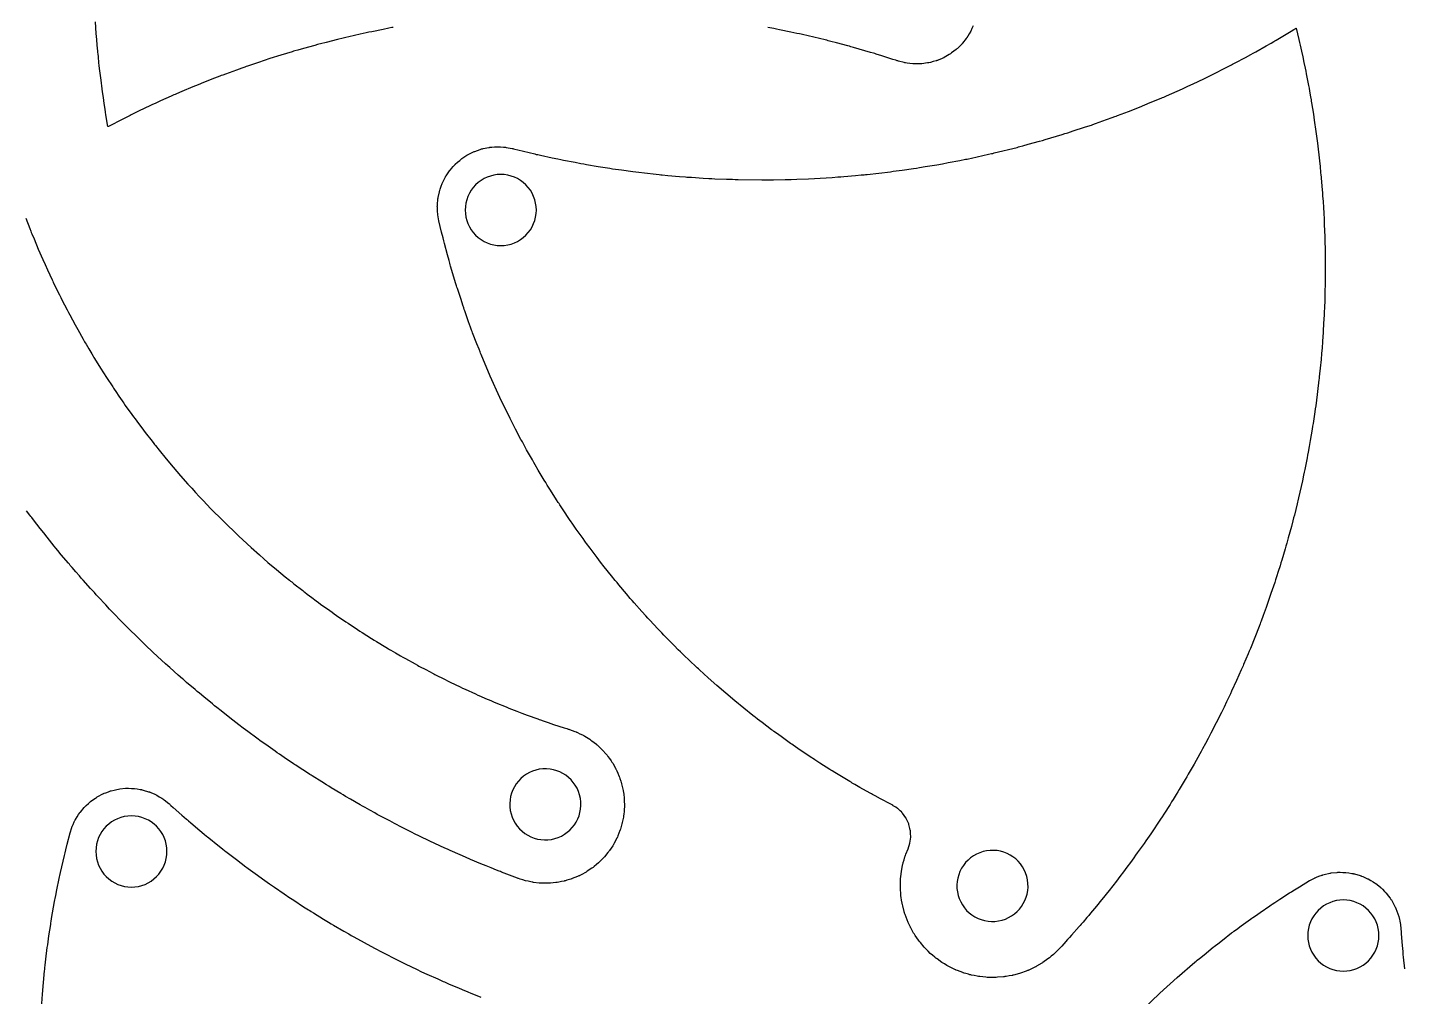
# Model space of a CAD drawing. Extents: x 0 to 264, y 0 to 116.
# Drawn here: x 47.9 to 100.5, y 35.8 to 72.8 of the extents above; entities that cross this region are included whole.
import ezdxf

# ---------------------------------------------------------------- set-up
doc = ezdxf.new("R2010")
doc.units = 0
doc.layers.add('Layer_1', color=7, linetype='CONTINUOUS')

msp = doc.modelspace()

# ---------------------------------------------------------------- linework, layer by layer
at = {"layer": 'Layer_1', "color": 7}
for points in [[(61.880877, 72.808493), (61.825815, 72.797899), (61.715805, 72.775733), (61.495861, 72.731396), (61.05586, 72.643709), (60.945852, 72.621541), (60.836401, 72.596485), (60.617616, 72.547336), (60.180048, 72.448361), (60.070715, 72.423305), (60.015634, 72.410766), (59.961554, 72.398247), (59.744122, 72.343321), (59.309237, 72.233251), (59.091805, 72.178325), (59.037725, 72.164843), (58.983629, 72.149417), (58.875625, 72.119544), (58.443659, 71.998595), (58.227691, 71.937889), (58.11969, 71.908018), (58.065594, 71.892592), (58.01246, 71.8762), (57.583697, 71.744372), (57.15499, 71.612444), (56.729701, 71.469925), (56.304392, 71.327385), (56.25128, 71.310051), (56.198127, 71.290773), (56.09275, 71.252216), (55.881978, 71.176083), (55.460338, 71.022952), (55.354982, 70.984395), (55.302816, 70.964171), (55.25065, 70.94393), (55.041808, 70.862021), (54.624145, 70.698467), (54.415495, 70.616538), (54.208799, 70.529814), (53.795363, 70.355979), (53.588666, 70.269233), (53.537465, 70.247087), (53.486262, 70.223936), (53.383976, 70.177674), (52.974999, 69.993631), (52.770504, 69.902073), (52.668294, 69.855811), (52.567261, 69.807624), (52.162939, 69.613526), (51.96076, 69.516498), (51.859728, 69.468292), (51.809489, 69.444198), (51.759273, 69.419162), (51.359836, 69.215243), (51.160087, 69.113284), (51.060215, 69.062188), (51.009979, 69.037149), (50.984881, 69.024613), (50.972311, 69.018238), (50.966074, 69.01506), (50.96455, 69.014309), (50.964259, 69.016042), (50.9637, 69.01951), (50.890277, 69.461166), (50.871916, 69.571599), (50.855505, 69.682225), (50.822665, 69.903594), (50.789823, 70.124961), (50.759879, 70.346714), (50.729936, 70.568544), (50.71447, 70.679499), (50.700954, 70.790489), (50.647823, 71.23496), (50.635273, 71.346162), (50.62369, 71.457464), (50.600503, 71.680084), (50.588898, 71.791401), (50.583087, 71.847292), (50.578066, 71.903184), (50.557777, 72.126091), (50.537485, 72.349002), (50.528042, 72.460494), (50.519722, 72.572084), (50.4869, 73.018478)], [(63.62225, 65.415976), (63.583617, 65.63638), (63.581204, 65.649881), (63.579987, 65.656756), (63.579581, 65.663747), (63.578057, 65.691693), (63.574947, 65.747584), (63.568809, 65.859268), (63.565718, 65.915179), (63.564194, 65.943105), (63.563904, 65.956606), (63.564968, 65.970108), (63.573307, 66.081696), (63.581667, 66.193283), (63.585855, 66.249194), (63.586704, 66.256109), (63.588155, 66.262964), (63.591011, 66.276466), (63.596726, 66.303449), (63.642116, 66.522504), (63.64787, 66.549487), (63.657, 66.575508), (63.675342, 66.62851), (63.712045, 66.734128), (63.749733, 66.839651), (63.799949, 66.93949), (63.850184, 67.039332), (63.875302, 67.089446), (63.881635, 67.101963), (63.884881, 67.108166), (63.888837, 67.113943), (63.904303, 67.137074), (64.030626, 67.322003), (64.046092, 67.345134), (64.050029, 67.350911), (64.054451, 67.356324), (64.063756, 67.366936), (64.101424, 67.408363), (64.175812, 67.492217), (64.21348, 67.533644), (64.231822, 67.55485), (64.241107, 67.565462), (64.250782, 67.575091), (64.334805, 67.649316), (64.418865, 67.723484), (64.461359, 67.760136), (64.507714, 67.791931), (64.693679, 67.917119), (64.705261, 67.924937), (64.717811, 67.93162), (64.742929, 67.944159), (64.793145, 67.969195), (64.893523, 68.019329), (64.943739, 68.044385), (64.968876, 68.056904), (64.981407, 68.062932), (64.99494, 68.067496), (65.101013, 68.104109), (65.206948, 68.140741), (65.260099, 68.159054), (65.273614, 68.162946), (65.28713, 68.165757), (65.314178, 68.171325), (65.534024, 68.21566), (65.561072, 68.221245), (65.567983, 68.222478), (65.574974, 68.222938), (65.588487, 68.22392), (65.644516, 68.227812), (65.756378, 68.235633), (65.868242, 68.243394), (65.980183, 68.236747), (66.092124, 68.230064), (66.14817, 68.226714), (66.161686, 68.225885), (66.175201, 68.223652), (66.203215, 68.218471), (66.423639, 68.177043), (66.451655, 68.171766), (66.478703, 68.165198), (66.5328, 68.151717), (66.641845, 68.125699), (67.077965, 68.020638), (67.296092, 67.967637), (67.350172, 67.954155), (67.405233, 67.941616), (67.514857, 67.918485), (67.953506, 67.824057), (68.172773, 67.776832), (68.282397, 67.753701), (68.337481, 67.74309), (68.392523, 67.732498), (68.833278, 67.648661), (69.053702, 67.607217), (69.163923, 67.58603), (69.218968, 67.575419), (69.274049, 67.565789), (69.716831, 67.493507), (70.159612, 67.421207), (70.214676, 67.412599), (70.270683, 67.404914), (70.381774, 67.389488), (70.603937, 67.358652), (71.048361, 67.296984), (71.159472, 67.281558), (71.270927, 67.269038), (71.493882, 67.243983), (71.939635, 67.193868), (72.051133, 67.181332), (72.107143, 67.175016), (72.16317, 67.169854), (72.386588, 67.150576), (72.833521, 67.111073), (73.056956, 67.091794), (73.112966, 67.087538), (73.169012, 67.084033), (73.280953, 67.077003), (73.728775, 67.049077), (73.952676, 67.034613), (74.064616, 67.027719), (74.176673, 67.023519), (74.62507, 67.00715), (74.849262, 66.998734), (74.961318, 66.994515), (75.017325, 66.992435), (75.073355, 66.991261), (75.970635, 66.980667), (76.026645, 66.980206), (76.082652, 66.980957), (76.194807, 66.982419), (76.419112, 66.985329), (76.867783, 66.991182), (76.979935, 66.992647), (77.092088, 66.99646), (77.316276, 67.005051), (77.764657, 67.022404), (77.988866, 67.031184), (78.212767, 67.045631), (78.660473, 67.074539), (78.884391, 67.089003), (78.9404, 67.092565), (78.996427, 67.096936), (79.108196, 67.106605), (79.55503, 67.146105), (79.778448, 67.166349), (79.890197, 67.175978), (79.946243, 67.180965), (80.002273, 67.18736), (80.44795, 67.238454), (80.893646, 67.289511), (80.949673, 67.296504), (81.004718, 67.304302), (81.115809, 67.319748), (81.337952, 67.350584), (81.7822, 67.413214), (81.893291, 67.428641), (82.003976, 67.446957), (82.225289, 67.48357), (82.66778, 67.557777), (82.888977, 67.595352), (83.109229, 67.637762), (83.549693, 67.722561), (83.769925, 67.764971), (83.82497, 67.775562), (83.880031, 67.787136), (83.989579, 67.81123), (84.427726, 67.907586), (84.646801, 67.955773), (84.756329, 67.979866), (84.81139, 67.992405), (84.865506, 68.005887), (85.736667, 68.220514), (85.790763, 68.234978), (85.844863, 68.249422), (85.953055, 68.279292), (86.169407, 68.33809), (86.602149, 68.456421), (86.710345, 68.486311), (86.817748, 68.518089), (87.032575, 68.582667), (87.462148, 68.711897), (87.569534, 68.744657), (87.62365, 68.761048), (87.676764, 68.777437), (87.889853, 68.847792), (88.316029, 68.987828), (88.529118, 69.058164), (88.582232, 69.075515), (88.635363, 69.094793), (88.740951, 69.132368), (89.16344, 69.283095), (89.374675, 69.358262), (89.480286, 69.395857), (89.532432, 69.415118), (89.584598, 69.435359), (90.00313, 69.596675), (90.421584, 69.758185), (90.835869, 69.929923), (91.250172, 70.101658), (91.30234, 70.122861), (91.353521, 70.14501), (91.456002, 70.190309), (91.660983, 70.280905), (92.070846, 70.462964), (92.173326, 70.508264), (92.224507, 70.531392), (92.274743, 70.555468), (92.477311, 70.651822), (92.8825, 70.844088), (93.084972, 70.94056), (93.285104, 71.041652), (93.685391, 71.243935), (93.885546, 71.345027), (93.935762, 71.370083), (93.985032, 71.396104), (94.083844, 71.449105), (94.479014, 71.661229), (94.676541, 71.767232), (94.775277, 71.820233), (94.872737, 71.876124), (95.262483, 72.097878), (95.457422, 72.208698), (95.554885, 72.264586), (95.60319, 72.292532), (95.651475, 72.32146), (96.035642, 72.552631), (96.227762, 72.668285), (96.32339, 72.726101), (96.371695, 72.755029), (96.395828, 72.769493), (96.407413, 72.776715), (96.413416, 72.780316), (96.414903, 72.781143), (96.415307, 72.77945), (96.41612, 72.77606), (96.519969, 72.340546), (96.546035, 72.231654), (96.570168, 72.122473), (96.618493, 71.903994), (96.666778, 71.685514), (96.712168, 71.4664), (96.757558, 71.247246), (96.780765, 71.137662), (96.802002, 71.027787), (96.886045, 70.588149), (96.906337, 70.478007), (96.925644, 70.367745), (96.964277, 70.147341), (96.983604, 70.037099), (96.993275, 69.98219), (97.002157, 69.927244), (97.037892, 69.706281), (97.073649, 69.485298), (97.091026, 69.374749), (97.107454, 69.264028), (97.171205, 68.821001), (97.229165, 68.37713), (97.243646, 68.266118), (97.256194, 68.154914), (97.281331, 67.932565), (97.306432, 67.710253), (97.328634, 67.487538), (97.350857, 67.264822), (97.361494, 67.153426), (97.366977, 67.097535), (97.371648, 67.041643), (97.409316, 66.595538), (97.418178, 66.483947), (97.425784, 66.372243), (97.44125, 66.148949), (97.456715, 65.925655), (97.468298, 65.702189), (97.479883, 65.478702), (97.48581, 65.36692), (97.490384, 65.25512), (97.506815, 64.807781), (97.508901, 64.75189), (97.510157, 64.695979), (97.512626, 64.584103), (97.517568, 64.360326), (97.522165, 64.136552), (97.52365, 63.912775), (97.525157, 63.689021), (97.525891, 63.577123), (97.525061, 63.465244), (97.521121, 63.017598), (97.519075, 62.905719), (97.516352, 62.793824), (97.510927, 62.570067), (97.505001, 62.346293), (97.49608, 62.122612), (97.487181, 61.898934), (97.482702, 61.787151), (97.476581, 61.675448), (97.451483, 61.228475), (97.444204, 61.116808), (97.436268, 61.005201), (97.420803, 60.781907), (97.404411, 60.558728), (97.385087, 60.335705), (97.365761, 60.112698), (97.356106, 60.001226), (97.344524, 59.889887), (97.299114, 59.444571), (97.293283, 59.38868), (97.286699, 59.332789), (97.273166, 59.221661), (97.2471, 58.999447), (97.220052, 58.777212), (97.190108, 58.555362), (97.160162, 58.333513), (97.145664, 58.2226), (97.129253, 58.111856), (97.062586, 57.669139), (97.054303, 57.614213), (97.045153, 57.559284), (97.026812, 57.448947), (96.990089, 57.228159), (96.953406, 57.007388), (96.912825, 56.787175), (96.872261, 56.566963), (96.85197, 56.456913), (96.830713, 56.347038), (96.743774, 55.907982), (96.721552, 55.798319), (96.698384, 55.688924), (96.651064, 55.470081), (96.603724, 55.251234), (96.553486, 55.033122), (96.50327, 54.815049), (96.478152, 54.70604), (96.465582, 54.651131), (96.452069, 54.597148), (96.34428, 54.162616), (96.317229, 54.054107), (96.288231, 53.945889), (96.231256, 53.729529), (96.174264, 53.513169), (96.114373, 53.297619), (96.053518, 53.082122), (96.023574, 52.974367), (95.992665, 52.866823), (95.864485, 52.437877), (95.832611, 52.330621), (95.798804, 52.223848), (95.731175, 52.010395), (95.66358, 51.796922), (95.62881, 51.690516), (95.593052, 51.584338), (95.451072, 51.159726), (95.302795, 50.737251), (95.266073, 50.631612), (95.227442, 50.526476), (95.150155, 50.316393), (95.072891, 50.106292), (95.053585, 50.054273), (95.033293, 50.002214), (94.992729, 49.897753), (94.831016, 49.480188), (94.663144, 49.06511), (94.621615, 48.961339), (94.578136, 48.858108), (94.491198, 48.65188), (94.404259, 48.445649), (94.382057, 48.394572), (94.359834, 48.343496), (94.314445, 48.241055), (94.13352, 47.831389), (93.946322, 47.424611), (93.899967, 47.32294), (93.851643, 47.22175), (93.754877, 47.019854), (93.658188, 46.817957), (93.608917, 46.717249), (93.558701, 46.617024), (93.358837, 46.216217), (93.152891, 45.81851), (93.10171, 45.719055), (93.048576, 45.620251), (92.942526, 45.422998), (92.836472, 45.225705), (92.810389, 45.176592), (92.783321, 45.127424), (92.729225, 45.029606), (92.510827, 44.638637), (92.286636, 44.25085), (92.230629, 44.153898), (92.173614, 44.057522), (92.058586, 43.865371), (91.943535, 43.6732), (91.885578, 43.577809), (91.826673, 43.482398), (91.70863, 43.292076), (91.649708, 43.196646), (91.589798, 43.102217), (91.348038, 42.725117), (91.287185, 42.630652), (91.225364, 42.537185), (91.101627, 42.350524), (90.977889, 42.163859), (90.851547, 41.97893), (90.724894, 41.794176), (90.661143, 41.701652), (90.597392, 41.610094), (90.338642, 41.244472), (90.272924, 41.153876), (90.207262, 41.0633), (90.075106, 40.882395), (89.942701, 40.701818), (89.807844, 40.522957), (89.673004, 40.344096), (89.605372, 40.254482), (89.536815, 40.16583), (89.261693, 39.812225), (88.981379, 39.462688), (88.910871, 39.374998), (88.839379, 39.288274), (88.696622, 39.11567), (88.553869, 38.943068), (88.481411, 38.857287), (88.408973, 38.772488), (88.263592, 38.602003), (88.191134, 38.517204), (88.154431, 38.474794), (88.117731, 38.432384), (87.821951, 38.095789), (87.747579, 38.011933), (87.672246, 37.929041), (87.521847, 37.763004), (87.44651, 37.680132), (87.408842, 37.638685), (87.389518, 37.618444), (87.370192, 37.598201), (87.211972, 37.4396), (87.192646, 37.419359), (87.171409, 37.401043), (87.128895, 37.36441), (87.043906, 37.29215), (87.001395, 37.255518), (86.980155, 37.237221), (86.969518, 37.228151), (86.957916, 37.21987), (86.866168, 37.155292), (86.774404, 37.090734), (86.728994, 37.057957), (86.717412, 37.05004), (86.705807, 37.042914), (86.681674, 37.02847), (86.488374, 36.914763), (86.464242, 36.900316), (86.451671, 36.893305), (86.439124, 36.887297), (86.388888, 36.863223), (86.287661, 36.815017), (86.18632, 36.76685), (86.17377, 36.760822), (86.161222, 36.755601), (86.135139, 36.745951), (86.082971, 36.726693), (85.872605, 36.648616), (85.656042, 36.589835), (85.601943, 36.575371), (85.574894, 36.568092), (85.561362, 36.564511), (85.547846, 36.562103), (85.437334, 36.542842), (85.326841, 36.523563), (85.271779, 36.513954), (85.243766, 36.509235), (85.21575, 36.506963), (84.992139, 36.488647), (84.936132, 36.48412), (84.922597, 36.483061), (84.908099, 36.483217), (84.880083, 36.483485), (84.767931, 36.484679), (84.655798, 36.485855), (84.599769, 36.486606), (84.543759, 36.492268), (84.320515, 36.514436), (84.292522, 36.517247), (84.278986, 36.519192), (84.265474, 36.52185), (84.210409, 36.532442), (84.100283, 36.553648), (83.990177, 36.574851), (83.976664, 36.57751), (83.963109, 36.581362), (83.936081, 36.589084), (83.881982, 36.604493), (83.774193, 36.635346), (83.720096, 36.650752), (83.693048, 36.658477), (83.679532, 36.662329), (83.665997, 36.66724), (83.456597, 36.747224), (83.404431, 36.767465), (83.39186, 36.772763), (83.379313, 36.778887), (83.354195, 36.791406), (83.253258, 36.840555), (83.152321, 36.889704), (83.127204, 36.902224), (83.103051, 36.916668), (83.054746, 36.945595), (82.958155, 37.002449), (82.90985, 37.031377), (82.885715, 37.045801), (82.874132, 37.053469), (82.862527, 37.061558), (82.679481, 37.190962), (82.656293, 37.207351), (82.644728, 37.21542), (82.634091, 37.224377), (82.591577, 37.260045), (82.505623, 37.332325), (82.41965, 37.404624), (82.340436, 37.483627), (82.261239, 37.562649), (82.22162, 37.602169), (82.202314, 37.622393), (82.183955, 37.643616), (82.039559, 37.814947), (82.003821, 37.858319), (81.971927, 37.904581), (81.907211, 37.99612), (81.842494, 38.087698), (81.826063, 38.110809), (81.811585, 38.134903), (81.783569, 38.183072), (81.671919, 38.377264), (81.664951, 38.389803), (81.659022, 38.402322), (81.647419, 38.427378), (81.624212, 38.478471), (81.577877, 38.580241), (81.531522, 38.681987), (81.493834, 38.78751), (81.456166, 38.893033), (81.437805, 38.946054), (81.42848, 38.972072), (81.423846, 38.985574), (81.420431, 38.999056), (81.365367, 39.21609), (81.351834, 39.270054), (81.344999, 39.297037), (81.340655, 39.324983), (81.323259, 39.435512), (81.305883, 39.546062), (81.297137, 39.600988), (81.29513, 39.614469), (81.294221, 39.627971), (81.292387, 39.655917), (81.277889, 39.879211), (81.274759, 39.935102), (81.276131, 39.990993), (81.278874, 40.102869), (81.281654, 40.214767), (81.282348, 40.242713), (81.285455, 40.270639), (81.291808, 40.32657), (81.316906, 40.548978), (81.361351, 40.768304), (81.372936, 40.82325), (81.378786, 40.850233), (81.386683, 40.877197), (81.418557, 40.984568), (81.450431, 41.091939), (81.458311, 41.11892), (81.462383, 41.132382), (81.467421, 41.145883), (81.487713, 41.197942), (81.567875, 41.406868), (81.638383, 41.619356), (81.669314, 41.841014), (81.671281, 41.854515), (81.670819, 41.867977), (81.669447, 41.895943), (81.666707, 41.951834), (81.661223, 42.063614), (81.659851, 42.091559), (81.65912, 42.105061), (81.655739, 42.118543), (81.642227, 42.172526), (81.615159, 42.281131), (81.601663, 42.335094), (81.598265, 42.348596), (81.595889, 42.355124), (81.592877, 42.361443), (81.581312, 42.386518), (81.533972, 42.487802), (81.509819, 42.538859), (81.498237, 42.563937), (81.492251, 42.576474), (81.48918, 42.582733), (81.485029, 42.588375), (81.418382, 42.678974), (81.351735, 42.76955), (81.343415, 42.781124), (81.338993, 42.786517), (81.333859, 42.791273), (81.313587, 42.810551), (81.272039, 42.848129), (81.189926, 42.924279), (81.169654, 42.94354), (81.164517, 42.948276), (81.158766, 42.952264), (81.147161, 42.959757), (81.099821, 42.989647), (81.00518, 43.049388), (80.981028, 43.064797), (80.969423, 43.072287), (80.956875, 43.078874), (80.907605, 43.104895), (80.511969, 43.316037), (80.314134, 43.421656), (80.215226, 43.474677), (80.165953, 43.501637), (80.117668, 43.529603), (79.727826, 43.751144), (79.532886, 43.861982), (79.435427, 43.916911), (79.387119, 43.944856), (79.338833, 43.973764), (78.954957, 44.205534), (78.763029, 44.321493), (78.667404, 44.379289), (78.620061, 44.409163), (78.572741, 44.439053), (78.195238, 44.681027), (78.006493, 44.801976), (77.911853, 44.862702), (77.864513, 44.893518), (77.818138, 44.925333), (77.447332, 45.177323), (77.261949, 45.303299), (77.169239, 45.365933), (77.122864, 45.397728), (77.077454, 45.430508), (76.71358, 45.692339), (76.531614, 45.823305), (76.440812, 45.888845), (76.395422, 45.921606), (76.350978, 45.955328), (75.994345, 46.226905), (75.816045, 46.362685), (75.727176, 46.43015), (75.682752, 46.463873), (75.638307, 46.498578), (75.289204, 46.779688), (74.940408, 47.061185), (74.599046, 47.351753), (74.257702, 47.6423), (73.924352, 47.941919), (73.591098, 48.241633), (73.54955, 48.279208), (73.509005, 48.317746), (73.427858, 48.394843), (73.265394, 48.549224), (72.940441, 48.857896), (72.899857, 48.896454), (72.860261, 48.935973), (72.781064, 49.014995), (72.622921, 49.173711), (72.306677, 49.491243), (72.267078, 49.530782), (72.228428, 49.571247), (72.151161, 49.653156), (71.997499, 49.816207), (71.690021, 50.14223), (71.612754, 50.22416), (71.538366, 50.307996), (71.38922, 50.475188), (71.090951, 50.80959), (71.016563, 50.893444), (70.97986, 50.935853), (70.944122, 50.978243), (70.799613, 51.149479), (70.510705, 51.49191), (70.438267, 51.577675), (70.402509, 51.620064), (70.367739, 51.663456), (70.228073, 51.838544), (69.948724, 52.188833), (69.809329, 52.364248), (69.674588, 52.543109), (69.405009, 52.90093), (69.270132, 53.079794), (69.23731, 53.125091), (69.204451, 53.17039), (69.139751, 53.261929), (68.880095, 53.626972), (68.750276, 53.809513), (68.718402, 53.854813), (68.687493, 53.901055), (68.624707, 53.994538), (68.375301, 54.366631), (68.250599, 54.552619), (68.21969, 54.598881), (68.188778, 54.646105), (68.12891, 54.740534), (67.889814, 55.119366), (67.770248, 55.308763), (67.710358, 55.403174), (67.653346, 55.499548), (67.424811, 55.884756), (67.310553, 56.077389), (67.253541, 56.173762), (67.239061, 56.197836), (67.225545, 56.221929), (67.198497, 56.271098), (66.980658, 56.66245), (66.871712, 56.858089), (66.817613, 56.955907), (66.790584, 57.005056), (66.764481, 57.055151), (66.557494, 57.452319), (66.453952, 57.650826), (66.401803, 57.750089), (66.375701, 57.800201), (66.350583, 57.850315), (65.958618, 58.655687), (65.588566, 59.471264), (65.240541, 60.296473), (65.229904, 60.322491), (65.219284, 60.348512), (65.198992, 60.400571), (65.158431, 60.504821), (65.077284, 60.713479), (64.914721, 61.130657), (64.894429, 61.182696), (64.875122, 61.235717), (64.837454, 61.341045), (64.762101, 61.551803), (64.610832, 61.973217), (64.592491, 62.026238), (64.575078, 62.07922), (64.540325, 62.185533), (64.470763, 62.398216), (64.330905, 62.823598), (64.313508, 62.876599), (64.297097, 62.930583), (64.265223, 63.037822), (64.201472, 63.252237), (64.073004, 63.681105), (64.056573, 63.735069), (64.042095, 63.789035), (64.013114, 63.897061), (63.954192, 64.113134), (63.83721, 64.545255), (63.822713, 64.599222), (63.809197, 64.653185), (63.783134, 64.761982), (63.73, 64.979499), (63.624237, 65.414511)], [(84.056285, 72.868485), (84.011841, 72.765756), (83.967416, 72.663104), (83.909456, 72.566747), (83.851496, 72.470374), (83.822517, 72.422188), (83.815335, 72.410631), (83.811649, 72.404681), (83.807303, 72.399172), (83.789929, 72.377024), (83.650921, 72.20132), (83.633544, 72.179172), (83.629198, 72.173682), (83.624412, 72.16858), (83.614757, 72.15895), (83.575141, 72.119448), (83.494979, 72.041371), (83.45536, 72.001868), (83.435088, 71.98259), (83.425417, 71.972941), (83.414797, 71.964005), (83.325928, 71.89654), (83.237078, 71.829092), (83.192634, 71.795369), (83.144329, 71.767424), (82.950084, 71.655528), (82.937517, 71.648535), (82.924966, 71.642721), (82.898883, 71.632106), (82.846734, 71.610903), (82.743173, 71.567551), (82.691026, 71.546345), (82.664943, 71.535753), (82.652373, 71.530611), (82.63886, 71.52699), (82.530569, 71.498082), (82.422294, 71.469154), (82.368198, 71.45471), (82.361422, 71.452878), (82.354547, 71.451744), (82.341014, 71.449912), (82.313001, 71.446235), (82.090548, 71.417347), (82.062515, 71.413666), (82.055583, 71.412935), (82.048576, 71.412935), (82.034055, 71.412935), (81.978048, 71.412935), (81.865893, 71.412935), (81.753761, 71.412955), (81.642593, 71.427439), (81.531288, 71.441863), (81.475281, 71.449105), (81.461765, 71.450894), (81.448233, 71.454092), (81.421182, 71.461198), (81.204136, 71.518052), (81.177107, 71.525198), (81.150039, 71.533653), (81.096925, 71.550987), (80.989986, 71.58473), (80.562264, 71.719951), (80.348404, 71.787396), (80.29529, 71.80475), (80.241194, 71.821139), (80.133481, 71.851974), (79.702573, 71.976561), (79.48707, 72.039212), (79.379377, 72.070048), (79.325281, 72.084511), (79.271182, 72.098956), (78.837282, 72.212971), (78.620352, 72.269827), (78.511868, 72.298735), (78.457769, 72.313179), (78.403673, 72.326698), (77.967089, 72.429892), (77.530466, 72.533101), (77.475405, 72.54564), (77.42036, 72.557197), (77.310621, 72.580325), (77.091063, 72.626587), (76.652049, 72.719111), (76.542211, 72.742222), (76.431894, 72.762483), (76.211275, 72.802945)], [(47.821585, 65.516007), (47.977292, 65.117608), (48.015926, 65.018073), (48.035233, 64.967942), (48.055524, 64.918793), (48.137617, 64.721249), (48.301743, 64.32622), (48.473574, 63.934481), (48.559545, 63.738537), (48.649382, 63.544459), (48.829146, 63.156284), (48.852314, 63.108118), (48.875521, 63.059891), (48.922841, 62.963558), (49.016536, 62.771367), (49.110251, 62.579216), (49.133421, 62.531047), (49.157574, 62.483805), (49.206825, 62.388411), (49.402421, 62.007942), (49.451692, 61.912531), (49.502893, 61.818083), (49.604603, 61.62986), (49.70631, 61.441677), (49.757511, 61.347229), (49.809677, 61.253723), (50.020739, 60.881554), (50.073854, 60.78807), (50.100902, 60.741828), (50.12795, 60.695566), (50.237283, 60.511696), (50.346638, 60.327828), (50.40168, 60.236267), (50.428748, 60.190008), (50.456744, 60.144708), (50.682979, 59.781494), (50.796176, 59.599937), (50.913078, 59.42069), (51.146826, 59.06229), (51.17675, 59.017956), (51.206713, 58.973621), (51.266604, 58.88497), (51.387135, 58.708205), (51.507686, 58.531481), (51.537653, 58.487146), (51.568562, 58.443774), (51.630382, 58.357048), (51.878724, 58.008568), (51.940525, 57.921844), (52.004276, 57.836063), (52.132066, 57.66444), (52.259879, 57.492801), (52.32363, 57.40704), (52.389312, 57.32224), (52.651843, 56.984257), (52.717545, 56.899457), (52.750387, 56.857048), (52.784192, 56.815601), (52.918933, 56.649355), (53.188726, 56.317092), (53.464988, 55.990199), (53.603107, 55.826745), (53.744433, 55.666008), (54.027471, 55.344816), (54.063186, 55.304334), (54.098944, 55.264832), (54.171382, 55.185793), (54.316181, 55.028135), (54.460964, 54.870457), (54.496719, 54.830958), (54.533402, 54.7924), (54.607793, 54.715323), (54.903765, 54.406055), (54.978133, 54.32896), (55.05347, 54.252845), (55.204639, 54.101235), (55.355812, 53.949645), (55.431148, 53.873533), (55.507467, 53.799305), (55.815969, 53.502402), (55.893273, 53.428197), (55.931906, 53.391585), (55.971505, 53.354952), (56.128779, 53.209718), (56.443671, 52.919554), (56.764047, 52.635441), (56.924313, 52.493401), (57.087358, 52.354618), (57.413469, 52.077185), (57.744888, 51.805995), (57.910733, 51.670582), (57.952282, 51.636857), (57.994776, 51.604096), (58.078819, 51.537594), (58.415913, 51.273549), (58.458408, 51.240769), (58.500922, 51.208009), (58.586895, 51.143431), (58.758049, 51.014895), (58.929222, 50.886318), (59.015195, 50.822725), (59.102134, 50.760074), (59.449674, 50.509797), (59.536592, 50.447166), (59.624496, 50.38646), (59.800786, 50.264856), (59.977057, 50.143232), (60.06496, 50.082507), (60.153829, 50.023728), (60.51114, 49.787607), (60.600009, 49.728809), (60.689843, 49.67101), (60.870863, 49.556532), (61.051863, 49.442034), (61.142682, 49.385181), (61.23443, 49.32927), (61.60091, 49.107519), (61.692674, 49.051648), (61.739049, 49.024645), (61.785404, 48.997661), (61.97077, 48.890406), (62.156134, 48.78315), (62.248883, 48.729186), (62.295238, 48.702203), (62.342559, 48.676185), (62.717553, 48.469067), (62.811231, 48.417029), (62.858571, 48.391027), (62.905911, 48.365952), (63.095406, 48.26613), (63.284941, 48.166271), (63.379584, 48.116177), (63.426924, 48.091121), (63.475229, 48.067008), (63.858024, 47.874665), (63.95365, 47.826479), (64.001955, 47.802382), (64.05026, 47.779254), (64.24352, 47.686731), (64.436839, 47.594227), (64.533413, 47.547968), (64.630681, 47.50365), (65.020735, 47.32631), (65.118194, 47.281993), (65.216428, 47.239586), (65.413105, 47.154767), (65.609764, 47.069968), (65.708112, 47.027558), (65.807215, 46.987093), (66.203717, 46.824813), (66.303011, 46.784331), (66.402904, 46.745773), (66.602652, 46.668696), (66.802401, 46.591581), (66.902581, 46.554006), (67.003227, 46.517394), (67.405639, 46.370215), (67.455875, 46.351918), (67.506091, 46.334584), (67.607318, 46.299879), (67.809883, 46.230486), (68.012451, 46.161113), (68.216156, 46.094613), (68.419977, 46.029093), (68.521879, 45.996313), (68.57308, 45.979921), (68.598178, 45.97168), (68.623296, 45.962858), (68.824416, 45.88865), (68.874651, 45.870354), (68.887182, 45.865655), (68.898784, 45.859821), (68.922937, 45.848264), (69.01955, 45.802003), (69.116121, 45.755744), (69.140273, 45.744187), (69.151878, 45.738333), (69.163461, 45.731763), (69.20887, 45.70382), (69.391318, 45.591651), (69.414506, 45.577207), (69.435763, 45.560799), (69.478257, 45.528038), (69.563265, 45.46348), (69.648273, 45.398905), (69.65889, 45.390585), (69.668565, 45.381435), (69.687872, 45.363119), (69.726505, 45.326509), (69.882329, 45.179711), (70.02294, 45.018396), (70.05771, 44.977931), (70.075126, 44.95769), (70.090572, 44.936486), (70.152393, 44.848777), (70.214211, 44.761091), (70.245103, 44.717716), (70.252457, 44.706162), (70.259081, 44.694605), (70.272614, 44.671477), (70.378571, 44.485563), (70.392084, 44.462452), (70.398417, 44.450878), (70.403861, 44.438339), (70.426083, 44.38919), (70.469543, 44.291583), (70.513002, 44.193957), (70.518254, 44.18142), (70.522482, 44.168901), (70.530901, 44.143845), (70.547332, 44.092769), (70.581136, 43.99129), (70.597547, 43.940214), (70.605966, 43.915138), (70.610194, 43.902639), (70.613456, 43.890102), (70.659831, 43.681464), (70.671416, 43.629425), (70.677148, 43.603407), (70.680334, 43.576424), (70.692885, 43.470322), (70.705452, 43.364108), (70.711805, 43.311106), (70.712982, 43.297605), (70.713233, 43.284123), (70.713716, 43.25714), (70.717577, 43.043399), (70.718059, 43.016416), (70.71831, 43.002917), (70.717828, 42.989415), (70.713388, 42.936431), (70.704563, 42.829929), (70.695685, 42.723444), (70.693483, 42.69646), (70.688773, 42.670439), (70.679079, 42.617438), (70.640465, 42.407163), (70.637417, 42.394626), (70.633689, 42.382087), (70.626255, 42.356069), (70.611777, 42.305012), (70.58183, 42.202264), (70.567333, 42.151187), (70.559879, 42.125166), (70.555711, 42.11265), (70.550746, 42.10013), (70.511151, 42.000867), (70.471532, 41.901584), (70.45126, 41.851493), (70.445952, 41.838953), (70.439771, 41.827396), (70.427204, 41.803303), (70.328508, 41.61354), (70.315938, 41.589446), (70.30976, 41.577892), (70.302617, 41.566335), (70.273658, 41.522001), (70.214713, 41.432367), (70.155791, 41.342733), (70.14131, 41.320585), (70.124899, 41.299381), (70.091074, 41.257954), (69.956429, 41.091609), (69.947587, 41.081963), (69.938163, 41.072486), (69.918837, 41.053207), (69.881171, 41.015612), (69.805835, 40.93948), (69.768167, 40.901905), (69.748843, 40.882646), (69.73942, 40.873133), (69.729748, 40.864291), (69.64669, 40.795883), (69.563612, 40.727452), (69.522063, 40.69373), (69.501791, 40.676379), (69.479569, 40.661915), (69.301484, 40.543082), (69.25704, 40.513232), (69.2097, 40.487211), (69.11504, 40.437079), (69.02036, 40.386965), (68.997192, 40.374449), (68.984642, 40.368728), (68.972074, 40.363606), (68.922821, 40.343382), (68.724791, 40.261453), (68.712224, 40.25685), (68.699693, 40.252977), (68.67361, 40.245236), (68.62239, 40.22983), (68.519833, 40.198974), (68.468629, 40.183548), (68.442546, 40.175826), (68.429999, 40.171954), (68.416464, 40.169335), (68.311279, 40.149094), (68.206078, 40.12885), (68.153929, 40.118259), (68.127846, 40.11352), (68.100798, 40.111056), (67.887421, 40.090796), (67.834307, 40.085845), (67.820774, 40.085326), (67.807259, 40.085459), (67.780191, 40.08567), (67.673076, 40.08654), (67.565945, 40.087406), (67.538913, 40.087635), (67.525398, 40.087734), (67.511865, 40.088888), (67.458734, 40.094704), (67.245761, 40.117816), (67.218712, 40.120897), (67.192627, 40.126463), (67.140461, 40.13802), (67.035663, 40.160166), (66.930865, 40.182334), (66.828656, 40.214152), (66.726542, 40.246913), (66.675361, 40.263281), (66.650243, 40.271409), (66.625126, 40.280655), (66.424971, 40.356787), (66.024704, 40.50963), (65.974488, 40.528909), (65.925217, 40.54915), (65.825824, 40.58865), (65.627024, 40.668634), (65.428241, 40.748619), (65.328831, 40.788139), (65.230039, 40.829586), (64.835351, 40.996198), (64.637996, 41.079093), (64.442092, 41.165817), (64.050415, 41.339383), (63.952549, 41.382755), (63.85538, 41.428055), (63.661036, 41.518651), (63.272642, 41.699516), (62.887318, 41.886773), (62.694637, 41.98024), (62.598991, 42.027464), (62.503366, 42.07565), (62.12144, 42.269653), (62.025812, 42.31782), (61.978472, 42.341933), (61.931152, 42.366988), (61.741925, 42.467409), (61.363456, 42.668244), (61.316136, 42.693282), (61.268796, 42.719301), (61.175098, 42.771359), (60.987709, 42.875149), (60.800316, 42.97892), (60.706621, 43.030959), (60.613891, 43.08398), (60.242969, 43.2982), (60.05751, 43.40538), (59.965742, 43.460309), (59.873978, 43.515235), (59.507016, 43.736102), (59.415251, 43.791031), (59.324452, 43.846942), (59.142966, 43.960669), (58.780039, 44.188084), (58.73465, 44.217012), (58.690225, 44.2459), (58.600371, 44.304698), (58.42101, 44.421682), (58.241633, 44.538683), (58.151796, 44.597461), (58.107371, 44.626389), (58.062947, 44.656259), (57.708515, 44.896792), (57.531395, 45.017066), (57.443472, 45.077772), (57.355568, 45.139461), (57.005711, 45.386461), (56.831061, 45.510396), (56.658459, 45.637007), (56.313138, 45.890366), (56.227164, 45.953979), (56.142156, 46.018538), (55.971852, 46.148346), (55.63128, 46.407982), (55.295518, 46.673762), (55.127646, 46.806652), (55.043603, 46.873154), (54.960506, 46.94062), (54.629781, 47.212659), (54.464418, 47.348631), (54.382309, 47.418024), (54.301181, 47.487414), (53.975533, 47.765541), (53.894409, 47.834931), (53.853845, 47.869619), (53.813261, 47.905267), (53.653111, 48.047326), (53.332716, 48.331422), (53.252553, 48.40274), (53.173339, 48.47502), (53.015893, 48.620062), (52.700902, 48.910051), (52.391299, 49.205797), (52.236556, 49.35373), (52.159309, 49.427937), (52.120656, 49.465512), (52.082991, 49.503087), (51.779083, 49.80465), (51.627157, 49.955377), (51.589472, 49.992932), (51.551803, 50.031509), (51.477435, 50.108604), (51.179242, 50.415735), (51.030386, 50.56954), (50.884252, 50.725849), (50.591853, 51.038565), (50.518466, 51.116622), (50.446974, 51.195645), (50.303738, 51.354764), (50.017322, 51.672874), (49.946814, 51.752839), (49.876287, 51.833805), (49.736138, 51.995508), (49.595972, 52.157229), (49.525462, 52.238176), (49.490692, 52.278678), (49.455919, 52.319143), (49.181687, 52.647765), (49.044533, 52.812067), (48.975936, 52.893979), (48.909309, 52.977816), (48.64133, 53.311541), (48.507359, 53.478368), (48.376075, 53.647408), (48.11443, 53.986046), (48.048728, 54.070846), (48.015886, 54.113255), (47.984012, 54.155665), (47.856414, 54.327496)], [(49.515866, 42.010305), (49.585412, 42.223064), (49.589755, 42.236585), (49.591936, 42.243228), (49.594852, 42.249584), (49.606454, 42.27464), (49.629624, 42.325716), (49.676945, 42.427291), (49.700132, 42.478367), (49.711734, 42.503423), (49.718047, 42.515959), (49.725521, 42.527497), (49.785428, 42.621945), (49.845318, 42.716394), (49.875242, 42.763618), (49.879239, 42.769339), (49.883737, 42.774729), (49.892715, 42.785304), (49.911076, 42.806507), (50.054603, 42.978533), (50.072965, 42.999739), (50.093256, 43.019018), (50.134785, 43.056593), (50.216895, 43.132725), (50.299973, 43.207895), (50.391718, 43.27247), (50.483502, 43.337048), (50.528911, 43.368827), (50.540477, 43.376895), (50.546268, 43.380824), (50.552485, 43.384098), (50.577603, 43.397579), (50.776192, 43.501657), (50.801312, 43.515159), (50.81388, 43.521111), (50.827376, 43.526002), (50.879542, 43.54528), (50.98463, 43.584783), (51.036796, 43.604062), (51.062879, 43.613708), (51.076414, 43.618582), (51.089927, 43.622395), (51.199088, 43.648435), (51.308229, 43.674453), (51.363293, 43.686973), (51.41932, 43.692942), (51.642447, 43.716073), (51.655963, 43.717518), (51.669479, 43.717673), (51.697512, 43.716979), (51.753519, 43.715593), (51.865694, 43.712838), (51.921701, 43.71145), (51.949714, 43.710775), (51.963249, 43.71016), (51.976765, 43.707984), (52.087546, 43.69063), (52.198366, 43.673299), (52.253411, 43.664612), (52.266946, 43.661782), (52.280459, 43.657814), (52.307507, 43.649861), (52.522625, 43.586265), (52.549673, 43.578312), (52.563186, 43.573322), (52.575737, 43.567621), (52.626937, 43.54449), (52.729438, 43.499193), (52.831918, 43.453894), (52.927544, 43.395135), (53.023172, 43.336334), (53.071457, 43.307446), (53.083059, 43.300128), (53.094644, 43.291692), (53.116867, 43.274319), (53.29198, 43.134418), (53.314182, 43.117087), (53.335456, 43.098751), (53.376985, 43.061176), (53.461028, 42.986969), (53.796695, 42.689949), (53.964569, 42.541441), (54.006098, 42.503866), (54.048609, 42.467254), (54.134563, 42.394954), (54.477491, 42.106255), (54.648935, 41.961887), (54.734909, 41.889587), (54.778368, 41.853937), (54.821844, 41.819252), (55.1718, 41.539104), (55.346738, 41.398972), (55.434642, 41.328617), (55.478101, 41.293932), (55.522526, 41.259244), (55.879258, 40.987783), (56.235989, 40.716302), (56.280414, 40.682559), (56.325824, 40.649799), (56.416623, 40.584258), (56.598298, 40.453005), (56.96169, 40.190482), (57.052489, 40.124961), (57.145219, 40.061366), (57.330199, 39.934639), (57.700057, 39.681283), (57.792789, 39.617667), (57.839144, 39.585869), (57.886484, 39.555017), (58.074571, 39.433029), (58.450686, 39.189011), (58.638753, 39.06702), (58.686093, 39.03713), (58.733433, 39.008222), (58.829039, 38.949424), (59.211179, 38.714883), (59.402238, 38.597611), (59.497863, 38.538813), (59.59484, 38.482902), (59.982752, 38.258087), (60.176729, 38.145633), (60.273706, 38.089722), (60.322011, 38.061776), (60.371262, 38.034773), (61.15832, 37.604788), (61.207574, 37.577807), (61.257809, 37.551786), (61.35749, 37.50071), (61.556968, 37.398269), (61.955807, 37.193291), (62.055488, 37.142214), (62.15623, 37.093065), (62.358216, 36.995631), (62.762172, 36.800765), (62.964238, 36.703525), (63.168637, 36.611021), (63.577419, 36.426459), (63.781802, 36.333955), (63.833022, 36.310824), (63.884203, 36.288658), (63.987553, 36.245284), (64.40089, 36.071257), (64.607609, 35.98453), (64.710956, 35.941158), (64.76216, 35.918992), (64.814306, 35.898749), (65.231989, 35.735198)], [(48.402912, 34.951204), (48.459904, 35.844649), (48.541031, 36.736266), (48.546882, 36.792177), (48.553483, 36.848065), (48.566999, 36.959173), (48.593081, 37.181429), (48.646215, 37.625954), (48.653223, 37.681865), (48.661331, 37.736774), (48.677723, 37.847516), (48.710602, 38.068978), (48.775298, 38.511886), (48.783562, 38.566815), (48.793121, 38.621764), (48.812444, 38.732003), (48.851098, 38.952486), (48.927399, 39.393585), (48.936995, 39.448511), (48.947612, 39.50344), (48.969854, 39.613199), (49.014278, 39.832641), (49.103128, 40.271525), (49.113765, 40.326454), (49.126295, 40.38138), (49.151433, 40.490467), (49.201668, 40.708656), (49.301736, 41.145017), (49.314286, 41.199946), (49.327819, 41.25389), (49.355815, 41.362322), (49.411842, 41.579162), (49.523204, 42.012828)], [(90.553258, 35.261841), (91.19984, 35.882648), (91.862969, 36.485836), (92.542103, 37.071012), (92.584617, 37.106663), (92.628096, 37.142313), (92.715015, 37.212665), (92.888793, 37.354242), (93.23626, 37.637491), (93.279719, 37.672157), (93.324161, 37.706845), (93.413013, 37.775272), (93.590556, 37.912111), (93.945529, 38.185903), (93.989974, 38.219645), (94.035364, 38.252406), (94.126166, 38.318889), (94.307282, 38.451028), (94.669514, 38.715171), (94.714904, 38.747951), (94.761279, 38.779749), (94.854011, 38.843342), (95.038601, 38.970551), (95.407785, 39.224969), (95.45414, 39.256784), (95.50148, 39.287619), (95.595178, 39.348325), (95.78305, 39.470621), (96.158894, 39.715121), (96.206217, 39.745954), (96.253557, 39.774862), (96.349182, 39.833643), (96.540165, 39.951028), (96.922186, 40.185783)], [(96.917612, 40.178002), (97.115717, 40.282966), (97.128248, 40.289514), (97.134466, 40.292807), (97.14099, 40.29535), (97.167073, 40.30498), (97.219242, 40.325221), (97.323845, 40.365703), (97.376011, 40.385927), (97.402097, 40.395576), (97.41561, 40.400179), (97.429125, 40.403489), (97.538091, 40.430473), (97.64706, 40.457456), (97.701137, 40.470957), (97.708012, 40.472267), (97.71498, 40.473018), (97.728515, 40.474539), (97.756509, 40.477561), (97.97956, 40.501655), (98.007574, 40.50468), (98.03557, 40.504198), (98.091597, 40.502888), (98.203752, 40.500249), (98.315904, 40.497379), (98.426705, 40.480028), (98.537488, 40.462674), (98.59253, 40.454066), (98.606065, 40.45191), (98.612977, 40.450733), (98.619714, 40.448769), (98.646745, 40.440932), (98.862072, 40.378298), (98.88912, 40.370441), (98.902616, 40.365954), (98.915203, 40.360388), (98.966367, 40.33822), (99.069254, 40.293886), (99.120435, 40.271717), (99.146538, 40.260163), (99.159088, 40.254558), (99.171636, 40.247971), (99.268249, 40.191117), (99.36482, 40.134244), (99.413145, 40.105336), (99.457589, 40.070651), (99.634322, 39.93283), (99.644962, 39.924239), (99.655579, 39.914647), (99.674906, 39.894386), (99.714504, 39.854886), (99.793719, 39.774901), (99.833317, 39.735382), (99.852644, 39.715141), (99.862279, 39.704546), (99.870734, 39.692992), (99.938366, 39.603358), (100.005978, 39.513744), (100.039785, 39.46941), (100.047662, 39.457833), (100.054574, 39.445314), (100.068086, 39.421221), (100.178579, 39.226451), (100.192115, 39.202357), (100.198022, 39.189838), (100.203294, 39.177302), (100.22455, 39.125282), (100.267045, 39.021473), (100.308574, 38.917683), (100.336587, 38.809368), (100.3646, 38.701054), (100.379081, 38.647071), (100.382615, 38.633589), (100.384777, 38.620088), (100.38833, 38.592142), (100.417308, 38.370121), (100.420802, 38.342155), (100.422964, 38.31421), (100.42731, 38.258318), (100.435958, 38.14673), (100.47073, 37.70043), (100.488126, 37.47733), (100.49247, 37.421459), (100.497586, 37.365548), (100.509169, 37.254228), (100.554578, 36.808912)]]:
    msp.add_lwpolyline(points, dxfattribs=at)
for points in [[(65.991641, 67.184205), (65.630945, 67.184203), (65.285023, 67.040915), (65.029975, 66.785865)], [(66.953307, 66.785865), (66.698259, 67.040915), (66.352337, 67.184203), (65.991641, 67.184205)], [(65.029975, 66.785865), (64.774927, 66.530815), (64.631645, 66.184894), (64.631649, 65.824202)], [(67.351633, 65.824202), (67.351638, 66.184894), (67.208355, 66.530815), (66.953307, 66.785865)], [(64.631649, 65.824202), (64.631646, 65.463511), (64.774929, 65.117591), (65.029977, 64.862542)], [(66.953305, 64.862542), (67.208353, 65.117591), (67.351636, 65.463511), (67.351633, 65.824202)], [(65.029977, 64.862542), (65.285025, 64.607493), (65.630946, 64.464207), (65.991641, 64.464204)], [(65.991641, 64.464204), (66.352336, 64.464207), (66.698257, 64.607493), (66.953305, 64.862542)], [(67.465648, 44.441787), (67.110138, 44.380873), (66.793387, 44.181223), (66.585078, 43.886761)], [(69.035789, 43.331023), (68.90892, 44.071337), (68.205949, 44.568639), (67.465648, 44.441787)], [(66.585078, 43.886761), (66.376769, 43.592298), (66.293964, 43.227142), (66.354881, 42.871624)], [(67.925047, 41.760863), (68.665347, 41.887724), (69.162641, 42.590704), (69.035789, 43.331023)], [(51.863653, 42.65985), (51.112555, 42.659848), (50.503668, 42.050966), (50.503658, 41.299867)], [(53.223645, 41.299867), (53.223635, 42.050965), (52.61475, 42.659846), (51.863653, 42.65985)], [(66.354881, 42.871624), (66.415806, 42.516108), (66.615461, 42.199355), (66.909925, 41.991046)], [(66.909925, 41.991046), (67.204388, 41.782738), (67.569538, 41.699939), (67.925047, 41.760863)], [(50.503658, 41.299867), (50.503655, 40.93917), (50.646938, 40.593246), (50.901987, 40.338194)], [(52.825318, 40.338195), (53.080366, 40.593247), (53.223649, 40.939171), (53.223645, 41.299867)], [(84.56792, 41.324338), (84.21241, 41.263423), (83.895659, 41.063774), (83.68735, 40.769311)], [(86.13806, 40.213574), (86.011191, 40.953888), (85.30822, 41.45119), (84.56792, 41.324338)], [(83.68735, 40.769311), (83.47904, 40.474849), (83.396236, 40.109693), (83.457153, 39.754175)], [(50.901987, 40.338194), (51.157036, 40.083141), (51.502957, 39.939853), (51.863653, 39.939852)], [(51.863653, 39.939852), (52.224348, 39.939854), (52.57027, 40.083142), (52.825318, 40.338195)], [(85.027318, 38.643413), (85.767619, 38.770274), (86.264912, 39.473255), (86.13806, 40.213574)], [(83.457153, 39.754175), (83.518078, 39.398659), (83.717733, 39.081905), (84.012196, 38.873597)], [(97.256175, 39.047469), (97.001123, 38.792419), (96.857837, 38.446495), (96.85784, 38.085799)], [(98.217849, 39.445797), (97.857152, 39.445802), (97.511227, 39.302519), (97.256175, 39.047469)], [(99.179503, 39.047458), (98.924458, 39.302508), (98.57854, 39.445794), (98.217849, 39.445797)], [(99.577827, 38.085799), (99.57783, 38.44649), (99.434548, 38.792409), (99.179503, 39.047458)], [(84.012196, 38.873597), (84.306659, 38.665289), (84.67181, 38.582489), (85.027318, 38.643413)], [(96.85784, 38.085799), (96.857836, 37.725102), (97.001122, 37.379177), (97.256174, 37.124126)], [(99.179504, 37.124137), (99.434549, 37.379187), (99.577831, 37.725107), (99.577827, 38.085799)], [(97.256174, 37.124126), (97.511226, 36.869075), (97.857152, 36.725792), (98.217849, 36.725798)], [(98.217849, 36.725798), (98.578541, 36.7258), (98.924458, 36.869087), (99.179504, 37.124137)]]:
    msp.add_open_spline(points, degree=3, dxfattribs=at)

doc.saveas('drawing.dxf')
